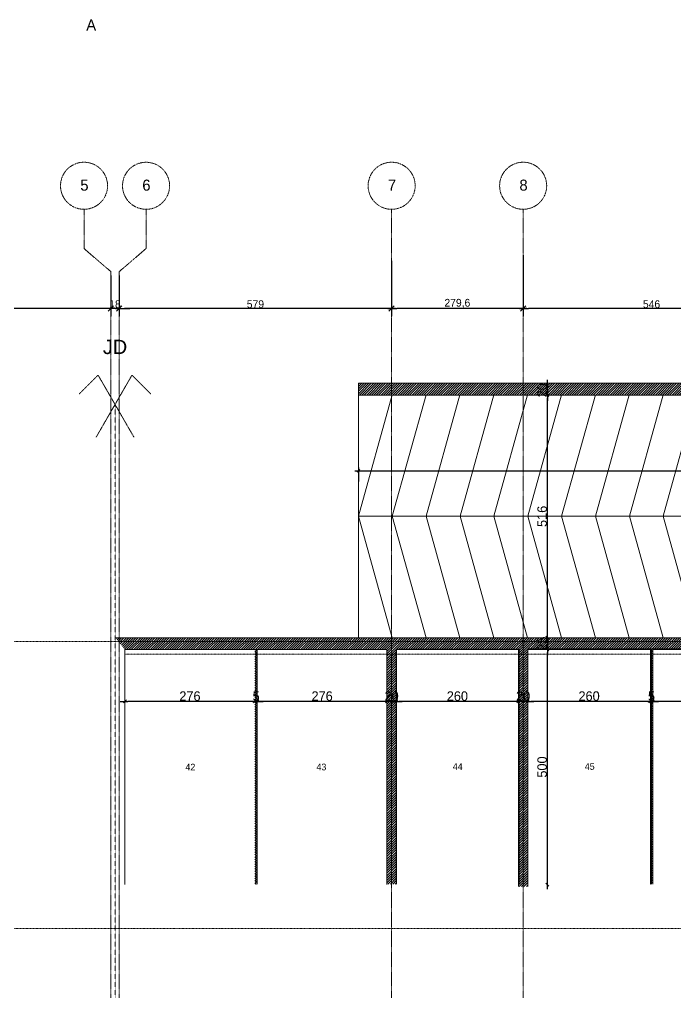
# Model space of a CAD drawing. Header units: millimetres. Extents: x -26249 to 60250, y -21218 to 23336.
# Drawn here: x 13597 to 14991, y -14544 to -12475 of the extents above; entities that cross this region are included whole.
import ezdxf

# ---------------------------------------------------------------- set-up
doc = ezdxf.new("R2010")
doc.units = ezdxf.units.MM
for name, pattern in [('Style de ligne -1', [0.41664, 0.20828, -0.20836]), ('Style de ligne -11', [0.347222, 0.20828, -0.138942]), ('Style de ligne -6', [1.04164, 0.625, -0.20828, 0.06943, -0.13893]), ('VW-01', [0.41656, 0.20828, -0.20828])]:
    doc.linetypes.add(name, pattern=pattern)
doc.layers.add('01_cote_gen', color=4, linetype='Continuous')
doc.layers.add('AA_COTES', color=2, linetype='Continuous')
for name, color, linetype, lineweight in [('B GÈnÈral_Hatch', 7, 'Continuous', 5), ('B Général', 7, 'Continuous', 5), ('C ANNOTATIONS-cotation', 7, 'Continuous', 5), ('C ANNOTATIONS-texte', 7, 'Continuous', 5)]:
    doc.layers.add(name, color=color, linetype=linetype, lineweight=lineweight)
doc.layers.add('C ANNOTATIONS-axes horizontaux', color=1, linetype='Style de ligne -1', lineweight=13, true_color=0xff0000)
doc.styles.add('Arial', font='arial.ttf')
doc.styles.add('Eurostile', font='')
doc.styles.add('STYLE2', font='ARIALN.TTF')
doc.styles.get('Eurostile').set_extended_font_data('Eurostile')
doc.dimstyles.new('100é', dxfattribs={"dimtxt": 20.229601, "dimasz": 6.232178, "dimexe": 10, "dimexo": 25, "dimgap": 1, "dimtad": 1, "dimdec": 1, "dimtxsty": 'Arial', "dimblk": 'VW_SLASH', "dimblk1": 'VW_SLASH', "dimblk2": 'VW_SLASH', "dimcen": 0, "dimdle": 10, "dimazin": 0, "dimtfac": 1, "dimtdec": 1, "dimtix": 1, "dimtmove": 0, "dimatfit": 0, "dimldrblk": 'VW_FILLEDARROW', "dimfxl": 25, "dimfxlon": 1, "dimfrac": 2, "dimtolj": 1, "dimarcsym": 0})
doc.dimstyles.new('Arch', dxfattribs={"dimtxt": 20.229601, "dimasz": 11.224121, "dimexe": 15.875, "dimexo": 7.9375, "dimgap": 7.9375, "dimtad": 1, "dimdec": 1, "dimtxsty": 'Arial', "dimblk": 'VW_SLASH-1', "dimblk1": 'VW_SLASH-1', "dimblk2": 'VW_SLASH-1', "dimcen": 0, "dimdle": 7.9375, "dimazin": 0, "dimtfac": 1, "dimtdec": 1, "dimtix": 1, "dimtmove": 0, "dimatfit": 0, "dimldrblk": 'VW_FILLEDARROW-1', "dimfxl": 1, "dimfrac": 2, "dimtolj": 1, "dimarcsym": 0})
doc.dimstyles.new('JB50', dxfattribs={"dimscale": 0.1, "dimtxt": 150, "dimasz": 15, "dimexe": 0.1, "dimexo": 0.1, "dimgap": 0.09, "dimtad": 1, "dimdec": 1, "dimdsep": 46, "dimtxsty": 'STYLE2', "dimblk1": 'BOND_G', "dimblk2": 'BOND_D', "dimsah": 1, "dimcen": 1.5, "dimdle": 0.01, "dimse1": 1, "dimse2": 1, "dimclrd": 4, "dimclre": 2, "dimclrt": 6, "dimazin": 2, "dimtfac": 2.333333, "dimtdec": 1, "dimtix": 1, "dimtmove": 2, "dimatfit": 3, "dimldrblk": 'BOND_G', "dimfxl": 1, "dimtolj": 1, "dimtzin": 0, "dimarcsym": 0})
pattern_1 = [(45, (7591.0607, -18699.019), (2.4253472, -2.6458333), [])]

# ---------------------------------------------------------------- blocks, each defined once
blk = doc.blocks.new('Objet Paramétrique-1')
at = {"layer": 'B Général', "color": 7, "linetype": 'Continuous', "lineweight": 5}
for p, q in [((0, 0), (0, 500)), ((261, 0), (261, 500)), ((0, 0), (261, 0))]:
    blk.add_line(p, q, dxfattribs=at)
at = {"layer": 'B Général', "color": 7, "extrusion": (0, 0, -1), "insert": (130.5, 250), "char_height": 14.12, "attachment_point": 5, "text_direction": (1, 0, 0), "line_spacing_factor": 0.894142, "style": 'Eurostile'}
blk.add_mtext('44', dxfattribs=at)
blk = doc.blocks.new('Objet Paramétrique-2')
at = {"layer": 'B Général', "color": 7, "linetype": 'Continuous', "lineweight": 5}
for p, q in [((0, 0), (0, 500)), ((278.5, 0), (278.5, 500)), ((557, 0), (557, 500)), ((0, 0), (557, 0))]:
    blk.add_line(p, q, dxfattribs=at)
at = {"layer": 'B Général', "color": 7, "extrusion": (0, 0, -1), "char_height": 14.118, "attachment_point": 5, "text_direction": (1, 0, 0), "line_spacing_factor": 0.894142, "style": 'Eurostile'}
for s, insert in [('42', (139.25, 250)), ('43', (417.75, 250))]:
    blk.add_mtext(s, dxfattribs=dict(at, insert=insert))
blk = doc.blocks.new('Objet Paramétrique-7')
at = {"layer": 'B Général', "color": 7, "linetype": 'Continuous', "lineweight": 5}
for p, q in [((0, 0), (0, 500)), ((263, 0), (263, 500)), ((526, 0), (526, 500)), ((0, 0), (526, 0))]:
    blk.add_line(p, q, dxfattribs=at)
at = {"layer": 'B Général', "color": 7, "extrusion": (0, 0, -1), "char_height": 14.12, "attachment_point": 5, "text_direction": (1, 0, 0), "line_spacing_factor": 0.894142, "style": 'Eurostile'}
for s, insert in [('45', (131.5, 250)), ('46', (394.5, 250))]:
    blk.add_mtext(s, dxfattribs=dict(at, insert=insert))
blk = doc.blocks.new('Groupe-28-1')
at = {"layer": 'B Général', "color": 7, "linetype": 'Continuous', "lineweight": 5}
for p, q in [((6726.5, 4909.9), (6726.5, 5425.3)), ((8446.5, 5425.4), (8446.5, 4909.4))]:
    blk.add_line(p, q, dxfattribs=at)
at = {"layer": 'B Général', "color": 140, "linetype": 'Continuous', "lineweight": 5, "true_color": 0x02abea}
blk.add_line((6726.5, 5167.6), (8446.5, 5167.6), dxfattribs=at)
at = {"layer": 'B Général', "color": 7, "linetype": 'Continuous', "lineweight": 5, "flags": 128}
for points in [[(6798.1, 5425.9), (6726.5, 5167.6), (6798.1, 4909.4)], [(6870, 5425.9), (6798.3, 5167.6), (6870, 4909.4)], [(6942, 5425.9), (6870.3, 5167.6), (6942, 4909.4)], [(7014, 5425.9), (6942.3, 5167.6), (7014, 4909.4)], [(7086, 5425.9), (7014.3, 5167.6), (7086, 4909.4)], [(7158, 5425.9), (7086.3, 5167.6), (7158, 4909.4)], [(7230, 5425.9), (7158.3, 5167.6), (7230, 4909.4)], [(7302, 5425.9), (7230.3, 5167.6), (7302, 4909.4)], [(7374, 5425.9), (7302.3, 5167.6), (7374, 4909.4)], [(7446, 5425.9), (7374.3, 5167.6), (7446, 4909.4)], [(7518, 5425.9), (7446.3, 5167.6), (7518, 4909.4)], [(7589.9, 5425.9), (7518.3, 5167.6), (7589.9, 4909.4)], [(7661.9, 5425.9), (7590.3, 5167.6), (7661.9, 4909.4)], [(7733.9, 5425.9), (7662.3, 5167.6), (7733.9, 4909.4)], [(7805.9, 5425.9), (7734.3, 5167.6), (7805.9, 4909.4)], [(7877.9, 5425.9), (7806.3, 5167.6), (7877.9, 4909.4)], [(7949.9, 5425.9), (7878.3, 5167.6), (7949.9, 4909.4)], [(8021.9, 5425.9), (7950.3, 5167.6), (8021.9, 4909.4)], [(8093.9, 5425.9), (8022.3, 5167.6), (8093.9, 4909.4)], [(8165.9, 5425.9), (8094.3, 5167.6), (8165.9, 4909.4)], [(8237.9, 5425.9), (8166.3, 5167.6), (8237.9, 4909.4)], [(8309.9, 5425.9), (8238.3, 5167.6), (8309.9, 4909.4)], [(8381.9, 5425.9), (8310.3, 5167.6), (8381.9, 4909.4)]]:
    blk.add_lwpolyline(points, dxfattribs=at)
blk = doc.blocks.new('VW_SLASH')
at = {"color": 0, "linetype": 'ByBlock', "lineweight": -2}
blk.add_line((1.6, 0), (-1, 0), dxfattribs=at)
at = {"color": 0, "linetype": 'Continuous', "lineweight": 20, "flags": 128}
blk.add_lwpolyline([(0.5, 0.5), (-0.5, -0.5)], dxfattribs=at)
blk = doc.blocks.new('*D819')
at = {"layer": 'C ANNOTATIONS-cotation', "color": 0, "linetype": 'Continuous', "lineweight": -2, "transparency": 16777216}
for p, q in [((14719.1, -13247.4), (14719.1, -13241.2)), ((14719.1, -13273.6), (14719.1, -13253.6)), ((14719.1, -13279.9), (14719.1, -13286.1))]:
    blk.add_line(p, q, dxfattribs=at)
at = {"layer": 'Defpoints', "color": 0, "linetype": 'Continuous', "transparency": 16777216}
for p in [(14719.1, -13253.6), (14729.1, -13253.6), (14729.1, -13273.6)]:
    blk.add_point(p, dxfattribs=at)
at = {"layer": 'C ANNOTATIONS-cotation', "color": 0, "linetype": 'Continuous', "lineweight": -2, "transparency": 16777216, "xscale": 6.232177734375, "yscale": 6.232177734375, "zscale": 6.232177734375}
for p, rotation in [((14719.1, -13253.6), 270), ((14719.1, -13273.6), 90)]:
    blk.add_blockref('VW_SLASH', p, dxfattribs=dict(at, rotation=rotation))
at = {"layer": 'C ANNOTATIONS-cotation', "color": 0, "linetype": 'Continuous', "lineweight": 5, "transparency": 16777216, "insert": (14707.9, -13263.6), "char_height": 20.23, "attachment_point": 5, "rotation": 90, "style": 'Eurostile'}
blk.add_mtext('\\A1;20', dxfattribs=at)
blk = doc.blocks.new('VW_FILLEDARROW')
at = {"linetype": 'Continuous', "lineweight": 0}
blk.add_hatch(color=0, dxfattribs=at).paths.add_polyline_path([(-1.6, 0.43), (0, 0), (-1.6, -0.43)])
at = {"color": 0, "linetype": 'Continuous', "lineweight": 5, "flags": 128}
blk.add_lwpolyline([(-1.6, 0.43), (0, 0), (-1.6, -0.43)], close=True, dxfattribs=at)
blk = doc.blocks.new('*D820')
at = {"layer": 'C ANNOTATIONS-cotation', "color": 0, "linetype": 'Continuous', "lineweight": -2, "transparency": 16777216}
blk.add_line((14719.1, -13783.4), (14719.1, -13279.9), dxfattribs=at)
at = {"layer": 'Defpoints', "color": 0, "linetype": 'Continuous', "transparency": 16777216}
for p in [(14719.1, -13273.6), (14729.1, -13273.6), (14761.7, -13789.6)]:
    blk.add_point(p, dxfattribs=at)
at = {"layer": 'C ANNOTATIONS-cotation', "color": 0, "linetype": 'Continuous', "lineweight": -2, "transparency": 16777216, "xscale": 6.232177734375, "yscale": 6.232177734375, "zscale": 6.232177734375}
for p, rotation in [((14719.1, -13273.6), 90), ((14719.1, -13789.6), 270)]:
    blk.add_blockref('VW_SLASH', p, dxfattribs=dict(at, rotation=rotation))
at = {"layer": 'C ANNOTATIONS-cotation', "color": 0, "linetype": 'Continuous', "lineweight": 5, "transparency": 16777216, "insert": (14707.9, -13531.6), "char_height": 20.23, "attachment_point": 5, "rotation": 90, "style": 'Eurostile'}
blk.add_mtext('\\A1;516', dxfattribs=at)
blk = doc.blocks.new('*D821')
at = {"layer": 'C ANNOTATIONS-cotation', "color": 0, "linetype": 'Continuous', "lineweight": -2, "transparency": 16777216}
for p, q in [((14719.1, -13783.4), (14719.1, -13777.2)), ((14719.1, -13814.6), (14719.1, -13789.6)), ((14719.1, -13820.9), (14719.1, -13827.1))]:
    blk.add_line(p, q, dxfattribs=at)
at = {"layer": 'Defpoints', "color": 0, "linetype": 'Continuous', "transparency": 16777216}
for p in [(14719.1, -13789.6), (14761.7, -13789.6), (14747.2, -13814.6)]:
    blk.add_point(p, dxfattribs=at)
at = {"layer": 'C ANNOTATIONS-cotation', "color": 0, "linetype": 'Continuous', "lineweight": -2, "transparency": 16777216, "xscale": 6.232177734375, "yscale": 6.232177734375, "zscale": 6.232177734375}
for p, rotation in [((14719.1, -13789.6), 270), ((14719.1, -13814.6), 90)]:
    blk.add_blockref('VW_SLASH', p, dxfattribs=dict(at, rotation=rotation))
at = {"layer": 'C ANNOTATIONS-cotation', "color": 0, "linetype": 'Continuous', "lineweight": 5, "transparency": 16777216, "insert": (14707.9, -13802.1), "char_height": 20.23, "attachment_point": 5, "rotation": 90, "style": 'Eurostile'}
blk.add_mtext('\\A1;25', dxfattribs=at)
blk = doc.blocks.new('*D822')
at = {"layer": 'C ANNOTATIONS-cotation', "color": 0, "linetype": 'Continuous', "lineweight": -2, "transparency": 16777216}
blk.add_line((14719.1, -14308.4), (14719.1, -13820.9), dxfattribs=at)
at = {"layer": 'Defpoints', "color": 0, "linetype": 'Continuous', "transparency": 16777216}
for p in [(14719.1, -13814.6), (14747.2, -13814.6), (14747.2, -14314.6)]:
    blk.add_point(p, dxfattribs=at)
at = {"layer": 'C ANNOTATIONS-cotation', "color": 0, "linetype": 'Continuous', "lineweight": -2, "transparency": 16777216, "xscale": 6.232177734375, "yscale": 6.232177734375, "zscale": 6.232177734375}
for p, rotation in [((14719.1, -13814.6), 90), ((14719.1, -14314.6), 270)]:
    blk.add_blockref('VW_SLASH', p, dxfattribs=dict(at, rotation=rotation))
at = {"layer": 'C ANNOTATIONS-cotation', "color": 0, "linetype": 'Continuous', "lineweight": 5, "transparency": 16777216, "insert": (14707.9, -14064.6), "char_height": 20.23, "attachment_point": 5, "rotation": 90, "style": 'Eurostile'}
blk.add_mtext('\\A1;500', dxfattribs=at)
blk = doc.blocks.new('*D853')
at = {"layer": 'C ANNOTATIONS-cotation', "color": 0, "linetype": 'Continuous', "lineweight": -2, "transparency": 16777216}
blk.add_line((14091.1, -13925), (13827.2, -13925), dxfattribs=at)
at = {"layer": 'Defpoints', "color": 0, "linetype": 'Continuous', "transparency": 16777216}
for p in [(13820.9, -13814.6), (14097.4, -13814.6), (13820.9, -13925)]:
    blk.add_point(p, dxfattribs=at)
at = {"layer": 'C ANNOTATIONS-cotation', "color": 0, "linetype": 'Continuous', "lineweight": -2, "transparency": 16777216, "xscale": 6.232177734375, "yscale": 6.232177734375, "zscale": 6.232177734375, "rotation": 180}
blk.add_blockref('VW_SLASH', (13820.9, -13925), dxfattribs=at)
at = {"layer": 'C ANNOTATIONS-cotation', "color": 0, "linetype": 'Continuous', "lineweight": -2, "transparency": 16777216, "xscale": 6.232177734375, "yscale": 6.232177734375, "zscale": 6.232177734375}
blk.add_blockref('VW_SLASH', (14097.4, -13925), dxfattribs=at)
at = {"layer": 'C ANNOTATIONS-cotation', "color": 0, "linetype": 'Continuous', "lineweight": 5, "transparency": 16777216, "insert": (13959.2, -13913.9), "char_height": 20.23, "attachment_point": 5, "style": 'Eurostile'}
blk.add_mtext('\\A1;276', dxfattribs=at)
blk = doc.blocks.new('*D854')
at = {"layer": 'C ANNOTATIONS-cotation', "color": 0, "linetype": 'Continuous', "lineweight": -2, "transparency": 16777216}
for p, q in [((14091.1, -13925), (14084.9, -13925)), ((14102.4, -13925), (14097.4, -13925)), ((14108.6, -13925), (14114.8, -13925))]:
    blk.add_line(p, q, dxfattribs=at)
at = {"layer": 'Defpoints', "color": 0, "linetype": 'Continuous', "transparency": 16777216}
for p in [(14097.4, -13814.6), (14102.4, -13814.6), (14097.4, -13925)]:
    blk.add_point(p, dxfattribs=at)
at = {"layer": 'C ANNOTATIONS-cotation', "color": 0, "linetype": 'Continuous', "lineweight": -2, "transparency": 16777216, "xscale": 6.232177734375, "yscale": 6.232177734375, "zscale": 6.232177734375}
blk.add_blockref('VW_SLASH', (14097.4, -13925), dxfattribs=at)
at = {"layer": 'C ANNOTATIONS-cotation', "color": 0, "linetype": 'Continuous', "lineweight": -2, "transparency": 16777216, "xscale": 6.232177734375, "yscale": 6.232177734375, "zscale": 6.232177734375, "rotation": 180}
blk.add_blockref('VW_SLASH', (14102.4, -13925), dxfattribs=at)
at = {"layer": 'C ANNOTATIONS-cotation', "color": 0, "linetype": 'Continuous', "lineweight": 5, "transparency": 16777216, "insert": (14099.9, -13913.9), "char_height": 20.23, "attachment_point": 5, "style": 'Eurostile'}
blk.add_mtext('\\A1;5', dxfattribs=at)
blk = doc.blocks.new('*D855')
at = {"layer": 'C ANNOTATIONS-cotation', "color": 0, "linetype": 'Continuous', "lineweight": -2, "transparency": 16777216}
blk.add_line((14371.7, -13925), (14108.6, -13925), dxfattribs=at)
at = {"layer": 'Defpoints', "color": 0, "linetype": 'Continuous', "transparency": 16777216}
for p in [(14102.4, -13814.6), (14377.9, -13862), (14102.4, -13925)]:
    blk.add_point(p, dxfattribs=at)
at = {"layer": 'C ANNOTATIONS-cotation', "color": 0, "linetype": 'Continuous', "lineweight": -2, "transparency": 16777216, "xscale": 6.232177734375, "yscale": 6.232177734375, "zscale": 6.232177734375, "rotation": 180}
blk.add_blockref('VW_SLASH', (14102.4, -13925), dxfattribs=at)
at = {"layer": 'C ANNOTATIONS-cotation', "color": 0, "linetype": 'Continuous', "lineweight": -2, "transparency": 16777216, "xscale": 6.232177734375, "yscale": 6.232177734375, "zscale": 6.232177734375}
blk.add_blockref('VW_SLASH', (14377.9, -13925), dxfattribs=at)
at = {"layer": 'C ANNOTATIONS-cotation', "color": 0, "linetype": 'Continuous', "lineweight": 5, "transparency": 16777216, "insert": (14240.2, -13913.9), "char_height": 20.23, "attachment_point": 5, "style": 'Eurostile'}
blk.add_mtext('\\A1;276', dxfattribs=at)
blk = doc.blocks.new('*D856')
at = {"layer": 'C ANNOTATIONS-cotation', "color": 0, "linetype": 'Continuous', "lineweight": -2, "transparency": 16777216}
for p, q in [((14371.7, -13925), (14365.5, -13925)), ((14397.9, -13925), (14377.9, -13925)), ((14404.2, -13925), (14410.4, -13925))]:
    blk.add_line(p, q, dxfattribs=at)
at = {"layer": 'Defpoints', "color": 0, "linetype": 'Continuous', "transparency": 16777216}
for p in [(14377.9, -13862), (14397.9, -13862), (14377.9, -13925)]:
    blk.add_point(p, dxfattribs=at)
at = {"layer": 'C ANNOTATIONS-cotation', "color": 0, "linetype": 'Continuous', "lineweight": -2, "transparency": 16777216, "xscale": 6.232177734375, "yscale": 6.232177734375, "zscale": 6.232177734375}
blk.add_blockref('VW_SLASH', (14377.9, -13925), dxfattribs=at)
at = {"layer": 'C ANNOTATIONS-cotation', "color": 0, "linetype": 'Continuous', "lineweight": -2, "transparency": 16777216, "xscale": 6.232177734375, "yscale": 6.232177734375, "zscale": 6.232177734375, "rotation": 180}
blk.add_blockref('VW_SLASH', (14397.9, -13925), dxfattribs=at)
at = {"layer": 'C ANNOTATIONS-cotation', "color": 0, "linetype": 'Continuous', "lineweight": 5, "transparency": 16777216, "insert": (14387.9, -13913.9), "char_height": 20.23, "attachment_point": 5, "style": 'Eurostile'}
blk.add_mtext('\\A1;20', dxfattribs=at)
blk = doc.blocks.new('*D857')
at = {"layer": 'C ANNOTATIONS-cotation', "color": 0, "linetype": 'Continuous', "lineweight": -2, "transparency": 16777216}
blk.add_line((14651.3, -13925), (14404.2, -13925), dxfattribs=at)
at = {"layer": 'Defpoints', "color": 0, "linetype": 'Continuous', "transparency": 16777216}
for p in [(14657.5, -13842), (14397.9, -13862), (14397.9, -13925)]:
    blk.add_point(p, dxfattribs=at)
at = {"layer": 'C ANNOTATIONS-cotation', "color": 0, "linetype": 'Continuous', "lineweight": -2, "transparency": 16777216, "xscale": 6.232177734375, "yscale": 6.232177734375, "zscale": 6.232177734375, "rotation": 180}
blk.add_blockref('VW_SLASH', (14397.9, -13925), dxfattribs=at)
at = {"layer": 'C ANNOTATIONS-cotation', "color": 0, "linetype": 'Continuous', "lineweight": -2, "transparency": 16777216, "xscale": 6.232177734375, "yscale": 6.232177734375, "zscale": 6.232177734375}
blk.add_blockref('VW_SLASH', (14657.5, -13925), dxfattribs=at)
at = {"layer": 'C ANNOTATIONS-cotation', "color": 0, "linetype": 'Continuous', "lineweight": 5, "transparency": 16777216, "insert": (14527.7, -13913.9), "char_height": 20.23, "attachment_point": 5, "style": 'Eurostile'}
blk.add_mtext('\\A1;260', dxfattribs=at)
blk = doc.blocks.new('*D858')
at = {"layer": 'C ANNOTATIONS-cotation', "color": 0, "linetype": 'Continuous', "lineweight": -2, "transparency": 16777216}
for p, q in [((14651.3, -13925), (14645.1, -13925)), ((14677.5, -13925), (14657.5, -13925)), ((14683.8, -13925), (14690, -13925))]:
    blk.add_line(p, q, dxfattribs=at)
at = {"layer": 'Defpoints', "color": 0, "linetype": 'Continuous', "transparency": 16777216}
for p in [(14657.5, -13842), (14677.5, -13842), (14657.5, -13925)]:
    blk.add_point(p, dxfattribs=at)
at = {"layer": 'C ANNOTATIONS-cotation', "color": 0, "linetype": 'Continuous', "lineweight": -2, "transparency": 16777216, "xscale": 6.232177734375, "yscale": 6.232177734375, "zscale": 6.232177734375}
blk.add_blockref('VW_SLASH', (14657.5, -13925), dxfattribs=at)
at = {"layer": 'C ANNOTATIONS-cotation', "color": 0, "linetype": 'Continuous', "lineweight": -2, "transparency": 16777216, "xscale": 6.232177734375, "yscale": 6.232177734375, "zscale": 6.232177734375, "rotation": 180}
blk.add_blockref('VW_SLASH', (14677.5, -13925), dxfattribs=at)
at = {"layer": 'C ANNOTATIONS-cotation', "color": 0, "linetype": 'Continuous', "lineweight": 5, "transparency": 16777216, "insert": (14667.5, -13913.9), "char_height": 20.23, "attachment_point": 5, "style": 'Eurostile'}
blk.add_mtext('\\A1;20', dxfattribs=at)
blk = doc.blocks.new('*D859')
at = {"layer": 'C ANNOTATIONS-cotation', "color": 0, "linetype": 'Continuous', "lineweight": -2, "transparency": 16777216}
blk.add_line((14931.7, -13925), (14683.8, -13925), dxfattribs=at)
at = {"layer": 'Defpoints', "color": 0, "linetype": 'Continuous', "transparency": 16777216}
for p in [(14677.5, -13842), (14937.9, -13824.5), (14677.5, -13925)]:
    blk.add_point(p, dxfattribs=at)
at = {"layer": 'C ANNOTATIONS-cotation', "color": 0, "linetype": 'Continuous', "lineweight": -2, "transparency": 16777216, "xscale": 6.232177734375, "yscale": 6.232177734375, "zscale": 6.232177734375, "rotation": 180}
blk.add_blockref('VW_SLASH', (14677.5, -13925), dxfattribs=at)
at = {"layer": 'C ANNOTATIONS-cotation', "color": 0, "linetype": 'Continuous', "lineweight": -2, "transparency": 16777216, "xscale": 6.232177734375, "yscale": 6.232177734375, "zscale": 6.232177734375}
blk.add_blockref('VW_SLASH', (14937.9, -13925), dxfattribs=at)
at = {"layer": 'C ANNOTATIONS-cotation', "color": 0, "linetype": 'Continuous', "lineweight": 5, "transparency": 16777216, "insert": (14807.7, -13913.9), "char_height": 20.23, "attachment_point": 5, "style": 'Eurostile'}
blk.add_mtext('\\A1;260', dxfattribs=at)
blk = doc.blocks.new('*D860')
at = {"layer": 'C ANNOTATIONS-cotation', "color": 0, "linetype": 'Continuous', "lineweight": -2, "transparency": 16777216}
for p, q in [((14931.7, -13925), (14925.5, -13925)), ((14942.9, -13925), (14937.9, -13925)), ((14949.2, -13925), (14955.4, -13925))]:
    blk.add_line(p, q, dxfattribs=at)
at = {"layer": 'Defpoints', "color": 0, "linetype": 'Continuous', "transparency": 16777216}
for p in [(14937.9, -13824.5), (14942.9, -13827.4), (14937.9, -13925)]:
    blk.add_point(p, dxfattribs=at)
at = {"layer": 'C ANNOTATIONS-cotation', "color": 0, "linetype": 'Continuous', "lineweight": -2, "transparency": 16777216, "xscale": 6.232177734375, "yscale": 6.232177734375, "zscale": 6.232177734375}
blk.add_blockref('VW_SLASH', (14937.9, -13925), dxfattribs=at)
at = {"layer": 'C ANNOTATIONS-cotation', "color": 0, "linetype": 'Continuous', "lineweight": -2, "transparency": 16777216, "xscale": 6.232177734375, "yscale": 6.232177734375, "zscale": 6.232177734375, "rotation": 180}
blk.add_blockref('VW_SLASH', (14942.9, -13925), dxfattribs=at)
at = {"layer": 'C ANNOTATIONS-cotation', "color": 0, "linetype": 'Continuous', "lineweight": 5, "transparency": 16777216, "insert": (14940.4, -13913.9), "char_height": 20.23, "attachment_point": 5, "style": 'Eurostile'}
blk.add_mtext('\\A1;5', dxfattribs=at)
blk = doc.blocks.new('*D861')
at = {"layer": 'C ANNOTATIONS-cotation', "color": 0, "linetype": 'Continuous', "lineweight": -2, "transparency": 16777216}
blk.add_line((15197.3, -13925), (14949.2, -13925), dxfattribs=at)
at = {"layer": 'Defpoints', "color": 0, "linetype": 'Continuous', "transparency": 16777216}
for p in [(14942.9, -13827.4), (15203.5, -13827.4), (14942.9, -13925)]:
    blk.add_point(p, dxfattribs=at)
at = {"layer": 'C ANNOTATIONS-cotation', "color": 0, "linetype": 'Continuous', "lineweight": -2, "transparency": 16777216, "xscale": 6.232177734375, "yscale": 6.232177734375, "zscale": 6.232177734375, "rotation": 180}
blk.add_blockref('VW_SLASH', (14942.9, -13925), dxfattribs=at)
at = {"layer": 'C ANNOTATIONS-cotation', "color": 0, "linetype": 'Continuous', "lineweight": -2, "transparency": 16777216, "xscale": 6.232177734375, "yscale": 6.232177734375, "zscale": 6.232177734375}
blk.add_blockref('VW_SLASH', (15203.5, -13925), dxfattribs=at)
at = {"layer": 'C ANNOTATIONS-cotation', "color": 0, "linetype": 'Continuous', "lineweight": 5, "transparency": 16777216, "insert": (15073.2, -13913.9), "char_height": 20.23, "attachment_point": 5, "style": 'Eurostile'}
blk.add_mtext('\\A1;261', dxfattribs=at)
blk = doc.blocks.new('Groupe-63-1')
at = {"layer": 'B Général', "color": 1, "linetype": 'Style de ligne -11', "lineweight": 13}
blk.add_line((-1456.9, -1173.9), (-1456.9, 946.1), dxfattribs=at)
at = {"layer": 'B Général', "color": 1, "linetype": 'Style de ligne -11', "lineweight": 13, "flags": 128}
for points in [[(-1416.9, 876.8), (-1492.9, 1008.4), (-1532.9, 968.4)], [(-1496.9, 876.8), (-1420.9, 1008.4), (-1380.9, 968.4)]]:
    blk.add_lwpolyline(points, dxfattribs=at)
at = {"layer": 'B Général', "color": 1, "insert": (-1482.8, 1083.6), "char_height": 30.34, "attachment_point": 1, "line_spacing_factor": 0.958078, "style": 'Arial'}
blk.add_mtext('JD', dxfattribs=at)
blk = doc.blocks.new('VW_SLASH-1')
at = {"color": 0, "linetype": 'ByBlock', "lineweight": -2}
blk.add_line((0.71, 0), (-1, 0), dxfattribs=at)
at = {"color": 0, "linetype": 'Continuous', "lineweight": 20, "flags": 128}
blk.add_lwpolyline([(0.5, 0.5), (-0.5, -0.5)], dxfattribs=at)
blk = doc.blocks.new('*D885')
at = {"layer": 'C ANNOTATIONS-cotation', "color": 0, "linetype": 'Continuous', "lineweight": -2, "transparency": 16777216}
for p, q in [((13212, -13001.3), (13212, -13105.6)), ((13790.9, -13019.1), (13790.9, -13105.6)), ((13779.7, -13089.7), (13223.2, -13089.7))]:
    blk.add_line(p, q, dxfattribs=at)
at = {"layer": 'Defpoints', "color": 0, "linetype": 'Continuous', "transparency": 16777216}
for p in [(13212, -12993.4), (13790.9, -13011.1), (13212, -13089.7)]:
    blk.add_point(p, dxfattribs=at)
at = {"layer": 'C ANNOTATIONS-cotation', "color": 0, "linetype": 'Continuous', "lineweight": -2, "transparency": 16777216, "xscale": 11.22412109375, "yscale": 11.22412109375, "zscale": 11.22412109375, "rotation": 180}
blk.add_blockref('VW_SLASH-1', (13212, -13089.7), dxfattribs=at)
at = {"layer": 'C ANNOTATIONS-cotation', "color": 0, "linetype": 'Continuous', "lineweight": -2, "transparency": 16777216, "xscale": 11.22412109375, "yscale": 11.22412109375, "zscale": 11.22412109375}
blk.add_blockref('VW_SLASH-1', (13790.9, -13089.7), dxfattribs=at)
at = {"layer": 'C ANNOTATIONS-cotation', "color": 0, "linetype": 'Continuous', "lineweight": 5, "transparency": 16777216, "insert": (13501.5, -13078.9), "char_height": 16.45, "attachment_point": 5, "style": 'Eurostile'}
blk.add_mtext('\\A1;578,92', dxfattribs=at)
blk = doc.blocks.new('VW_FILLEDARROW-1')
at = {"linetype": 'Continuous', "lineweight": 0}
blk.add_hatch(color=0, dxfattribs=at).paths.add_polyline_path([(-1.41, 0.38), (0, 0), (-1.41, -0.38)])
at = {"color": 0, "linetype": 'Continuous', "lineweight": 5, "flags": 128}
blk.add_lwpolyline([(-1.41, 0.38), (0, 0), (-1.41, -0.38)], close=True, dxfattribs=at)
blk = doc.blocks.new('*D886')
at = {"layer": 'C ANNOTATIONS-cotation', "color": 0, "linetype": 'Continuous', "lineweight": -2, "transparency": 16777216}
for p, q in [((13790.9, -13019.1), (13790.9, -13105.6)), ((13808.9, -13019.1), (13808.9, -13105.6)), ((13779.7, -13089.7), (13768.5, -13089.7)), ((13808.9, -13089.7), (13790.9, -13089.7)), ((13820.2, -13089.7), (13831.4, -13089.7))]:
    blk.add_line(p, q, dxfattribs=at)
at = {"layer": 'Defpoints', "color": 0, "linetype": 'Continuous', "transparency": 16777216}
for p in [(13790.9, -13011.1), (13808.9, -13011.1), (13790.9, -13089.7)]:
    blk.add_point(p, dxfattribs=at)
at = {"layer": 'C ANNOTATIONS-cotation', "color": 0, "linetype": 'Continuous', "lineweight": -2, "transparency": 16777216, "xscale": 11.22412109375, "yscale": 11.22412109375, "zscale": 11.22412109375}
blk.add_blockref('VW_SLASH-1', (13790.9, -13089.7), dxfattribs=at)
at = {"layer": 'C ANNOTATIONS-cotation', "color": 0, "linetype": 'Continuous', "lineweight": -2, "transparency": 16777216, "xscale": 11.22412109375, "yscale": 11.22412109375, "zscale": 11.22412109375, "rotation": 180}
blk.add_blockref('VW_SLASH-1', (13808.9, -13089.7), dxfattribs=at)
at = {"layer": 'C ANNOTATIONS-cotation', "color": 0, "linetype": 'Continuous', "lineweight": 5, "transparency": 16777216, "insert": (13799.9, -13080.5), "char_height": 16.45, "attachment_point": 5, "style": 'Eurostile'}
blk.add_mtext('\\A1;18', dxfattribs=at)
blk = doc.blocks.new('*D887')
at = {"layer": 'C ANNOTATIONS-cotation', "color": 0, "linetype": 'Continuous', "lineweight": -2, "transparency": 16777216}
for p, q in [((14387.9, -12988.2), (14387.9, -13105.6)), ((13808.9, -13019.1), (13808.9, -13105.6)), ((14376.7, -13089.7), (13820.2, -13089.7))]:
    blk.add_line(p, q, dxfattribs=at)
at = {"layer": 'Defpoints', "color": 0, "linetype": 'Continuous', "transparency": 16777216}
for p in [(14387.9, -12980.3), (13808.9, -13011.1), (13808.9, -13089.7)]:
    blk.add_point(p, dxfattribs=at)
at = {"layer": 'C ANNOTATIONS-cotation', "color": 0, "linetype": 'Continuous', "lineweight": -2, "transparency": 16777216, "xscale": 11.22412109375, "yscale": 11.22412109375, "zscale": 11.22412109375, "rotation": 180}
blk.add_blockref('VW_SLASH-1', (13808.9, -13089.7), dxfattribs=at)
at = {"layer": 'C ANNOTATIONS-cotation', "color": 0, "linetype": 'Continuous', "lineweight": -2, "transparency": 16777216, "xscale": 11.22412109375, "yscale": 11.22412109375, "zscale": 11.22412109375}
blk.add_blockref('VW_SLASH-1', (14387.9, -13089.7), dxfattribs=at)
at = {"layer": 'C ANNOTATIONS-cotation', "color": 0, "linetype": 'Continuous', "lineweight": 5, "transparency": 16777216, "insert": (14098.4, -13080.5), "char_height": 16.45, "attachment_point": 5, "style": 'Eurostile'}
blk.add_mtext('\\A1;579', dxfattribs=at)
blk = doc.blocks.new('*D888')
at = {"layer": 'C ANNOTATIONS-cotation', "color": 0, "linetype": 'Continuous', "lineweight": -2, "transparency": 16777216}
for p, q in [((14387.9, -12988.2), (14387.9, -13105.6)), ((14667.5, -12976.1), (14667.5, -13105.6)), ((14656.3, -13089.7), (14399.2, -13089.7))]:
    blk.add_line(p, q, dxfattribs=at)
at = {"layer": 'Defpoints', "color": 0, "linetype": 'Continuous', "transparency": 16777216}
for p in [(14667.5, -12968.1), (14387.9, -12980.3), (14387.9, -13089.7)]:
    blk.add_point(p, dxfattribs=at)
at = {"layer": 'C ANNOTATIONS-cotation', "color": 0, "linetype": 'Continuous', "lineweight": -2, "transparency": 16777216, "xscale": 11.22412109375, "yscale": 11.22412109375, "zscale": 11.22412109375, "rotation": 180}
blk.add_blockref('VW_SLASH-1', (14387.9, -13089.7), dxfattribs=at)
at = {"layer": 'C ANNOTATIONS-cotation', "color": 0, "linetype": 'Continuous', "lineweight": -2, "transparency": 16777216, "xscale": 11.22412109375, "yscale": 11.22412109375, "zscale": 11.22412109375}
blk.add_blockref('VW_SLASH-1', (14667.5, -13089.7), dxfattribs=at)
at = {"layer": 'C ANNOTATIONS-cotation', "color": 0, "linetype": 'Continuous', "lineweight": 5, "transparency": 16777216, "insert": (14527.7, -13078.9), "char_height": 16.45, "attachment_point": 5, "style": 'Eurostile'}
blk.add_mtext('\\A1;279,6', dxfattribs=at)
blk = doc.blocks.new('*D889')
at = {"layer": 'C ANNOTATIONS-cotation', "color": 0, "linetype": 'Continuous', "lineweight": -2, "transparency": 16777216}
for p, q in [((15213.5, -12965.7), (15213.5, -13105.6)), ((14667.5, -12976.1), (14667.5, -13105.6)), ((15202.3, -13089.7), (14678.8, -13089.7))]:
    blk.add_line(p, q, dxfattribs=at)
at = {"layer": 'Defpoints', "color": 0, "linetype": 'Continuous', "transparency": 16777216}
for p in [(14667.5, -12968.1), (15213.5, -12957.7), (14667.5, -13089.7)]:
    blk.add_point(p, dxfattribs=at)
at = {"layer": 'C ANNOTATIONS-cotation', "color": 0, "linetype": 'Continuous', "lineweight": -2, "transparency": 16777216, "xscale": 11.22412109375, "yscale": 11.22412109375, "zscale": 11.22412109375, "rotation": 180}
blk.add_blockref('VW_SLASH-1', (14667.5, -13089.7), dxfattribs=at)
at = {"layer": 'C ANNOTATIONS-cotation', "color": 0, "linetype": 'Continuous', "lineweight": -2, "transparency": 16777216, "xscale": 11.22412109375, "yscale": 11.22412109375, "zscale": 11.22412109375}
blk.add_blockref('VW_SLASH-1', (15213.5, -13089.7), dxfattribs=at)
at = {"layer": 'C ANNOTATIONS-cotation', "color": 0, "linetype": 'Continuous', "lineweight": 5, "transparency": 16777216, "insert": (14940.5, -13080.5), "char_height": 16.45, "attachment_point": 5, "style": 'Eurostile'}
blk.add_mtext('\\A1;546', dxfattribs=at)
blk = doc.blocks.new('BOND_G')
at = {"layer": 'AA_COTES', "color": 0}
for p, q in [((0, -5), (0, 15)), ((5, 0), (-5, 0)), ((1.8, 1.8), (-1.8, -1.8))]:
    blk.add_line(p, q, dxfattribs=at)
blk = doc.blocks.new('BOND_D')
at = {"layer": 'AA_COTES', "color": 0}
for p, q in [((5, 0), (-5, 0)), ((-1.8, -1.8), (1.8, 1.8)), ((0, 5), (0, -15))]:
    blk.add_line(p, q, dxfattribs=at)
blk = doc.blocks.new('*D946')
at = {"layer": '01_cote_gen', "color": 4, "lineweight": -2, "transparency": 16777216}
blk.add_line((14319, -13434.9), (16036, -13434.9), dxfattribs=at)
at = {"layer": 'Defpoints', "color": 0, "transparency": 16777216}
for p in [(16037.5, -13434.9), (14317.5, -13531.4), (16037.5, -13531.6)]:
    blk.add_point(p, dxfattribs=at)
at = {"layer": '01_cote_gen', "color": 4, "lineweight": -2, "transparency": 16777216, "xscale": 1.5, "yscale": 1.5, "zscale": 1.5, "rotation": 180}
blk.add_blockref('BOND_G', (14317.5, -13434.9), dxfattribs=at)
at = {"layer": '01_cote_gen', "color": 4, "lineweight": -2, "transparency": 16777216, "xscale": 1.5, "yscale": 1.5, "zscale": 1.5}
blk.add_blockref('BOND_D', (16037.5, -13434.9), dxfattribs=at)
at = {"layer": '01_cote_gen', "color": 6, "transparency": 16777216, "insert": (15177.5, -13427.2), "char_height": 15, "attachment_point": 5, "style": 'STYLE2'}
blk.add_mtext('\\A1;1720', dxfattribs=at)

msp = doc.modelspace()

# ---------------------------------------------------------------- hatches: boundary and pattern name
at = {"layer": 'B GÈnÈral_Hatch', "linetype": 'Continuous', "lineweight": 5}
h = msp.add_hatch(dxfattribs=at)
h.set_pattern_fill('50_BETON', style=0, pattern_type=2)
h.set_pattern_definition(pattern_1)
h.paths.add_polyline_path([(14317.546, -13248.63), (14317.546, -13273.63), (18369.061, -13273.63), (18369.061, -13248.63)])
h = msp.add_hatch(dxfattribs=at)
h.set_pattern_fill('50_BETON', style=0, pattern_type=2)
h.set_pattern_definition(pattern_1)
h.paths.add_polyline_path([(16017.545, -13814.63), (16037.545, -13789.63), (13800.949, -13789.63), (13820.949, -13814.63)])
h = msp.add_hatch(dxfattribs=at)
h.set_pattern_fill('50_BETON', style=0, pattern_type=2)
h.set_pattern_definition(pattern_1)
h.paths.add_polyline_path([(14097.372, -14313.63), (14102.372, -14313.63), (14102.372, -13814.63), (14097.372, -13814.63)])
h = msp.add_hatch(dxfattribs=at)
h.set_pattern_fill('50_BETON', style=0, pattern_type=2)
h.set_pattern_definition(pattern_1)
h.paths.add_polyline_path([(14397.816, -13814.63), (14377.816, -13814.63), (14377.816, -14313.63), (14397.816, -14313.63)])
h = msp.add_hatch(dxfattribs=at)
h.set_pattern_fill('50_BETON', style=0, pattern_type=2)
h.set_pattern_definition(pattern_1)
h.paths.add_polyline_path([(14677.545, -13814.63), (14657.545, -13814.63), (14657.545, -14318.63), (14677.545, -14318.63)])
h = msp.add_hatch(dxfattribs=at)
h.set_pattern_fill('50_BETON', style=0, pattern_type=2)
h.set_pattern_definition(pattern_1)
h.paths.add_polyline_path([(14942.949, -13814.63), (14937.949, -13814.63), (14937.949, -14313.63), (14942.949, -14313.63)])

# ---------------------------------------------------------------- linework, layer by layer
at = {"layer": 'B Général', "color": 1, "linetype": 'Style de ligne -6', "lineweight": 13, "true_color": 0xff0000}
for p, q in [((14387.949, -15413.63), (14387.949, -12878.63)), ((14667.545, -15413.63), (14667.545, -12878.63))]:
    msp.add_line(p, q, dxfattribs=at)
at = {"layer": 'B Général', "color": 7, "linetype": 'Continuous', "lineweight": 18}
for p, q in [((14317.546, -13248.63), (18369.061, -13248.63)), ((14317.546, -13273.63), (18369.061, -13273.63)), ((13800.949, -13789.63), (16037.545, -13789.63)), ((13820.949, -13814.63), (14377.816, -13814.63)), ((14102.372, -13814.63), (14102.372, -14313.63)), ((14377.816, -14313.63), (14377.816, -13814.63)), ((14397.816, -14313.63), (14397.816, -13814.63)), ((14397.816, -13814.63), (14657.545, -13814.63)), ((14657.545, -14318.63), (14657.545, -13814.63)), ((14677.545, -14318.63), (14677.545, -13814.63)), ((14677.545, -13814.63), (14937.949, -13814.63)), ((14937.949, -14313.63), (14937.949, -13814.63)), ((14942.949, -13814.63), (15203.545, -13814.63)), ((14942.949, -14313.63), (14942.949, -13814.63))]:
    msp.add_line(p, q, dxfattribs=at)
at = {"layer": 'B Général', "color": 7, "linetype": 'Continuous', "lineweight": 5}
for p, q in [((14317.546, -13248.63), (18369.061, -13248.63)), ((14317.546, -13273.63), (14317.546, -13248.63)), ((14317.546, -13273.63), (18369.061, -13273.63)), ((13800.949, -13789.63), (16037.545, -13789.63)), ((13820.949, -13814.63), (14377.816, -13814.63)), ((14097.372, -13814.63), (14102.372, -13814.63)), ((14102.372, -13814.63), (14102.372, -14313.63)), ((14377.816, -14313.63), (14377.816, -13814.63)), ((14397.816, -14313.63), (14397.816, -13814.63)), ((14397.816, -13814.63), (14657.545, -13814.63)), ((14657.545, -14318.63), (14657.545, -13814.63)), ((14677.545, -14318.63), (14677.545, -13814.63)), ((14677.545, -13814.63), (14937.949, -13814.63)), ((14937.949, -14313.63), (14937.949, -13814.63)), ((14942.949, -13814.63), (15203.545, -13814.63)), ((14942.949, -14313.63), (14942.949, -13814.63))]:
    msp.add_line(p, q, dxfattribs=at)
at = {"layer": 'B Général', "color": 250, "linetype": 'VW-01', "lineweight": 13, "true_color": 0x444444}
msp.add_line((13820.949, -13824.63), (16017.545, -13824.63), dxfattribs=at)
at = {"layer": 'B Général', "color": 1, "linetype": 'Style de ligne -6', "lineweight": 13, "true_color": 0xff0000, "flags": 128}
for points in [[(13734.024, -12878.63), (13734.024, -12962.13), (13790.949, -13011.13), (13790.949, -15613.63)], [(13865.873, -12878.63), (13865.873, -12962.13), (13808.949, -13011.13), (13808.949, -15613.63)]]:
    msp.add_lwpolyline(points, dxfattribs=at)
at = {"layer": 'B Général', "color": 1, "linetype": 'VW-01', "lineweight": 13, "true_color": 0xff0000}
for centre in [(13734.024, -12828.63), (13865.873, -12828.63), (14387.949, -12828.63), (14667.545, -12828.63)]:
    msp.add_circle(centre, 50, dxfattribs=at)
at = {"layer": 'C ANNOTATIONS-axes horizontaux', "color": 5, "true_color": 0x0000ff}
for p, q in [((19961.873, -13797.63), (10551.873, -13797.63)), ((19961.873, -14407.63), (10551.873, -14407.63))]:
    msp.add_line(p, q, dxfattribs=at)

# ---------------------------------------------------------------- block references
at = {"layer": 'B Général', "color": 7}
for name, p in [('Groupe-63-1', (15256.873, -14239.7)), ('Groupe-28-1', (7591.061, -18699.019))]:
    msp.add_blockref(name, p, dxfattribs=at)
at = {"layer": 'B Général', "color": 7, "xscale": -1}
for name, p, rotation in [('Objet Paramétrique-2', (13820.816, -13814.63), 180.0000000023651), ('Objet Paramétrique-1', (14397.949, -13813.633), 179.9999999973625), ('Objet Paramétrique-7', (14677.545, -13813.63), 179.9999999973625)]:
    msp.add_blockref(name, p, dxfattribs=dict(at, rotation=rotation))

# ---------------------------------------------------------------- texts
at = {"layer": 'B Général', "color": 7, "char_height": 23.496, "attachment_point": 1, "line_spacing_factor": 0.895453, "style": 'Eurostile'}
for s, insert in [('5', (13726.106, -12815.542)), ('6', (13857.955, -12815.542)), ('7', (14380.03, -12815.542)), ('8', (14659.626, -12815.542))]:
    msp.add_mtext(s, dxfattribs=dict(at, insert=insert))
at = {"layer": 'C ANNOTATIONS-texte', "color": 7, "insert": (13738.805, -12474.987), "char_height": 23.496, "attachment_point": 1, "line_spacing_factor": 0.895453, "style": 'Eurostile'}
msp.add_mtext('A', dxfattribs=at)

# ---------------------------------------------------------------- dimensions: what is measured, and where the dimension line sits
at = {"layer": '01_cote_gen'}
dim = msp.add_linear_dim(base=(16037.546, -13434.856), p1=(14317.546, -13531.398), p2=(16037.546, -13531.63), dimstyle='JB50', dxfattribs=at)
dim.commit()
dim.dimension.update_dxf_attribs({"geometry": '*D946', "text_midpoint": (15177.546, -13427.189)})
at = {"layer": 'C ANNOTATIONS-cotation', "color": 7, "linetype": 'Continuous', "lineweight": 5}
for base, p1, p2, dimstyle, override, picture, middle in [((14387.949, -13089.7), (14667.545, -12968.13), (14387.949, -12980.255), 'Arch', {"dimtxt": 16.446886, "dimgap": 1, "dimdec": 2, "dimpost": '<>', "dimtxsty": 'Eurostile', "dimtmove": 2}, '*D888', (14527.747, -13078.911)), ((14667.545, -13089.7), (15213.545, -12957.738), (14667.545, -12968.13), 'Arch', {"dimtxt": 16.446886, "dimgap": 1, "dimdec": 2, "dimpost": '<>', "dimtxsty": 'Eurostile', "dimtmove": 2}, '*D889', (14940.545, -13080.477)), ((13212.025, -13089.7), (13790.949, -13011.13), (13212.025, -12993.395), 'Arch', {"dimtxt": 16.446886, "dimgap": 1, "dimdec": 2, "dimpost": '<>', "dimtxsty": 'Eurostile', "dimtmove": 2}, '*D885', (13501.487, -13078.911)), ((13808.949, -13089.7), (14387.949, -12980.255), (13808.949, -13011.13), 'Arch', {"dimtxt": 16.446886, "dimgap": 1, "dimdec": 2, "dimpost": '<>', "dimtxsty": 'Eurostile', "dimtmove": 2}, '*D887', (14098.449, -13080.477)), ((13790.949, -13089.7), (13808.949, -13011.13), (13790.949, -13011.13), 'Arch', {"dimtxt": 16.446886, "dimgap": 1, "dimdec": 2, "dimpost": '<>', "dimtxsty": 'Eurostile', "dimtmove": 2}, '*D886', (13799.949, -13080.477)), ((13820.949, -13925.019), (14097.372, -13814.63), (13820.949, -13814.63), '100é', {"dimdec": 0, "dimpost": '<>', "dimtxsty": 'Eurostile', "dimse1": 1, "dimse2": 1, "dimtmove": 2}, '*D853', (13959.16, -13913.904)), ((14097.372, -13925.019), (14102.372, -13814.63), (14097.372, -13814.63), '100é', {"dimdec": 0, "dimpost": '<>', "dimtxsty": 'Eurostile', "dimse1": 1, "dimse2": 1, "dimtmove": 2}, '*D854', (14099.872, -13913.904)), ((14102.372, -13925.019), (14377.949, -13862.019), (14102.372, -13814.63), '100é', {"dimdec": 0, "dimpost": '<>', "dimtxsty": 'Eurostile', "dimse1": 1, "dimse2": 1, "dimtmove": 2}, '*D855', (14240.16, -13913.904)), ((14397.949, -13925.019), (14657.545, -13842.019), (14397.949, -13862.019), '100é', {"dimdec": 0, "dimpost": '<>', "dimtxsty": 'Eurostile', "dimse1": 1, "dimse2": 1, "dimtmove": 2}, '*D857', (14527.747, -13913.904)), ((14657.545, -13925.019), (14677.545, -13842.019), (14657.545, -13842.019), '100é', {"dimdec": 0, "dimpost": '<>', "dimtxsty": 'Eurostile', "dimse1": 1, "dimse2": 1, "dimtmove": 2}, '*D858', (14667.545, -13913.904)), ((14677.545, -13925.019), (14937.949, -13824.519), (14677.545, -13842.019), '100é', {"dimdec": 0, "dimpost": '<>', "dimtxsty": 'Eurostile', "dimse1": 1, "dimse2": 1, "dimtmove": 2}, '*D859', (14807.747, -13913.904)), ((14937.949, -13925.019), (14942.949, -13827.406), (14937.949, -13824.519), '100é', {"dimdec": 0, "dimpost": '<>', "dimtxsty": 'Eurostile', "dimse1": 1, "dimse2": 1, "dimtmove": 2}, '*D860', (14940.449, -13913.904)), ((14942.949, -13925.019), (15203.545, -13827.406), (14942.949, -13827.406), '100é', {"dimdec": 0, "dimpost": '<>', "dimtxsty": 'Eurostile', "dimse1": 1, "dimse2": 1, "dimtmove": 2}, '*D861', (15073.247, -13913.904)), ((14377.949, -13925.019), (14397.949, -13862.019), (14377.949, -13862.019), '100é', {"dimdec": 0, "dimpost": '<>', "dimtxsty": 'Eurostile', "dimse1": 1, "dimse2": 1, "dimtmove": 2}, '*D856', (14387.949, -13913.904))]:
    dim = msp.add_linear_dim(base=base, p1=p1, p2=p2, dimstyle=dimstyle, override=override, dxfattribs=at)
    dim.commit()
    dim.dimension.update_dxf_attribs({"geometry": picture, "text_midpoint": middle})
for base, p1, p2, picture, middle in [((14719.061, -13253.63), (14729.061, -13273.63), (14729.061, -13253.63), '*D819', (14707.946, -13263.63)), ((14719.061, -13273.63), (14761.661, -13789.63), (14729.061, -13273.63), '*D820', (14707.946, -13531.63)), ((14719.061, -13789.63), (14747.227, -13814.63), (14761.661, -13789.63), '*D821', (14707.946, -13802.13)), ((14719.061, -13814.63), (14747.227, -14314.63), (14747.227, -13814.63), '*D822', (14707.946, -14064.63))]:
    dim = msp.add_linear_dim(base=base, p1=p1, p2=p2, angle=270, dimstyle='100é', override={"dimdec": 0, "dimpost": '<>', "dimtxsty": 'Eurostile', "dimse1": 1, "dimse2": 1, "dimtmove": 2}, dxfattribs=at)
    dim.commit()
    dim.dimension.update_dxf_attribs({"geometry": picture, "text_midpoint": middle})

doc.saveas('drawing.dxf')
